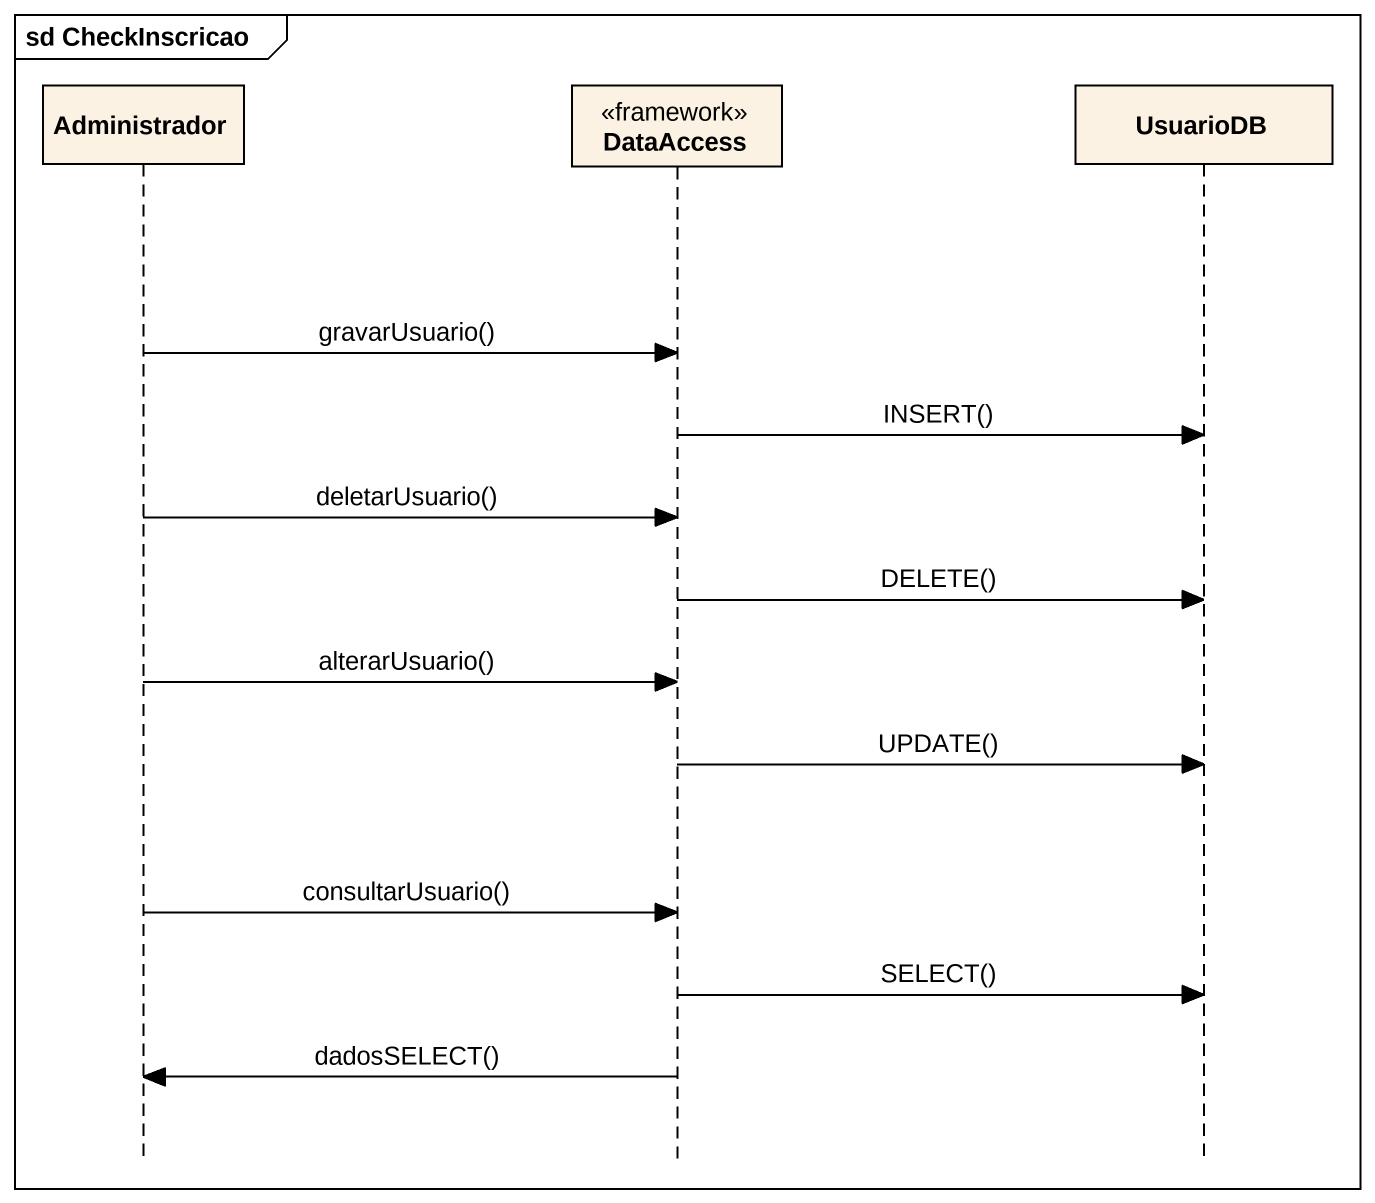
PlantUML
@startuml
mainframe sd CheckInscricao
hide footbox
participant Administrador
participant DataAccess <<framework>>
participant UsuarioDB

Administrador -> DataAccess : gravarUsuario()
DataAccess -> UsuarioDB : INSERT()
Administrador -> DataAccess : deletarUsuario()
DataAccess -> UsuarioDB : DELETE()
Administrador -> DataAccess : alterarUsuario()
DataAccess -> UsuarioDB : UPDATE()
Administrador -> DataAccess : consultarUsuario()
DataAccess -> UsuarioDB : SELECT()
DataAccess -> Administrador : dadosSELECT()
@enduml
